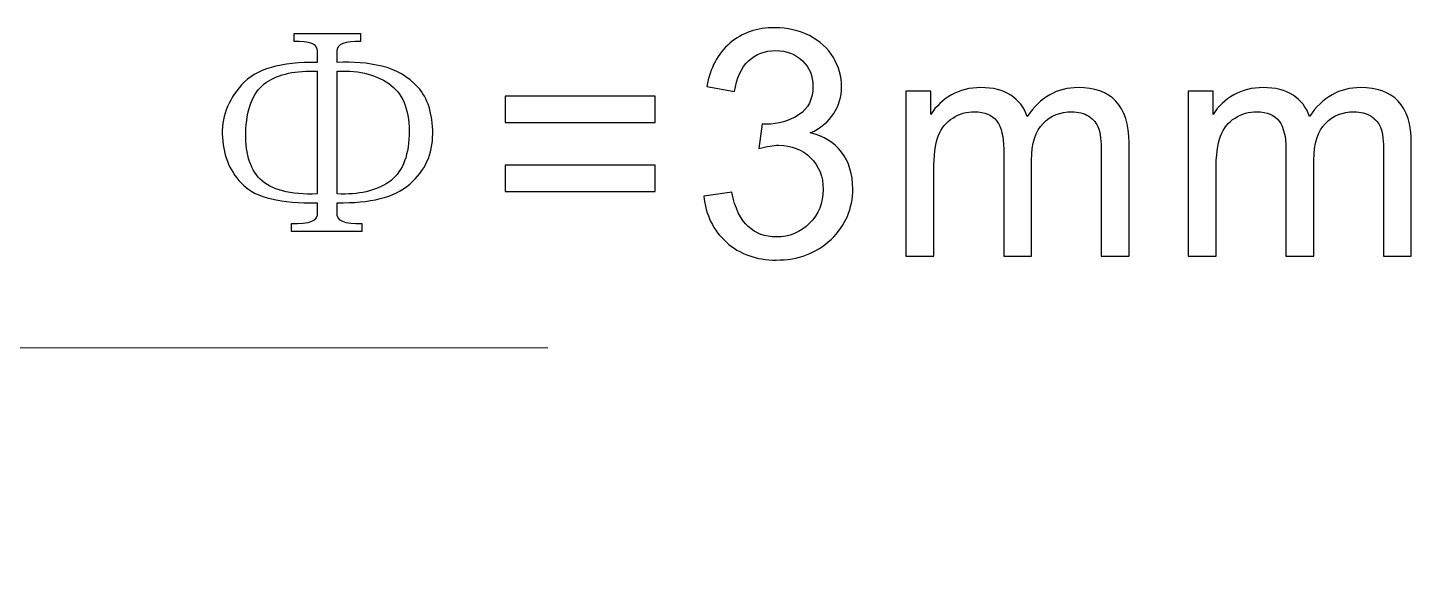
# Model space of a CAD drawing. Header units: millimetres. Extents: x -53.6 to 42.1, y -42.3 to 19.5.
# Drawn here: x 23.66 to 42.1, y 0.88 to 8.14 of the extents above; entities that cross this region are included whole.
import ezdxf

# ---------------------------------------------------------------- set-up
doc = ezdxf.new("R2010")
doc.units = ezdxf.units.MM
doc.header["$MEASUREMENT"] = 0
doc.layers.add('BG_OUTLINE', color=7, linetype='Continuous')

msp = doc.modelspace()

# ---------------------------------------------------------------- linework, layer by layer
at = {"layer": 'BG_OUTLINE', "color": 250}
for points, knots in [([(32.6702, 5.8926), (32.6702, 5.8926), (33.042, 5.942), (33.042, 5.942), (33.042, 5.942), (33.0851, 5.731), (33.1577, 5.5793), (33.26, 5.4862), (33.26, 5.4862), (33.363, 5.3931), (33.4879, 5.3465), (33.6354, 5.3465), (33.6354, 5.3465), (33.8104, 5.3465), (33.9585, 5.4072), (34.0792, 5.5285), (34.0792, 5.5285), (34.1991, 5.6499), (34.2598, 5.8002), (34.2598, 5.9794), (34.2598, 5.9794), (34.2598, 6.1501), (34.2041, 6.2912), (34.0926, 6.402), (34.0926, 6.402), (33.9804, 6.5128), (33.8386, 6.5685), (33.6664, 6.5685), (33.6664, 6.5685), (33.5959, 6.5685), (33.5084, 6.5544), (33.404, 6.5269), (33.404, 6.5269), (33.404, 6.5269), (33.4456, 6.8536), (33.4456, 6.8536), (33.4456, 6.8536), (33.4703, 6.8507), (33.49, 6.8493), (33.5056, 6.8493), (33.5056, 6.8493), (33.6636, 6.8493), (33.8061, 6.8909), (33.9331, 6.9735), (33.9331, 6.9735), (34.0601, 7.056), (34.1236, 7.1838), (34.1236, 7.3559), (34.1236, 7.3559), (34.1236, 7.4921), (34.0771, 7.6057), (33.9846, 7.6946), (33.9846, 7.6946), (33.8922, 7.7842), (33.773, 7.8293), (33.6269, 7.8293), (33.6269, 7.8293), (33.4823, 7.8293), (33.3616, 7.7835), (33.2657, 7.6932), (33.2657, 7.6932), (33.169, 7.6021), (33.1069, 7.4653), (33.0794, 7.2832), (33.0794, 7.2832), (33.0794, 7.2832), (32.7076, 7.3496), (32.7076, 7.3496), (32.7076, 7.3496), (32.7527, 7.5993), (32.8565, 7.7926), (33.0173, 7.9295), (33.0173, 7.9295), (33.1789, 8.0664), (33.3793, 8.1355), (33.6192, 8.1355), (33.6192, 8.1355), (33.7843, 8.1355), (33.9367, 8.0996), (34.0757, 8.029), (34.0757, 8.029), (34.2146, 7.9577), (34.3212, 7.8611), (34.3953, 7.7383), (34.3953, 7.7383), (34.4686, 7.6155), (34.506, 7.4857), (34.506, 7.3474), (34.506, 7.3474), (34.506, 7.2169), (34.4708, 7.0977), (34.4002, 6.9897), (34.4002, 6.9897), (34.3297, 6.8825), (34.2259, 6.7971), (34.0884, 6.7336), (34.0884, 6.7336), (34.2676, 6.6927), (34.4066, 6.6066), (34.506, 6.4761), (34.506, 6.4761), (34.6048, 6.3463), (34.6542, 6.1833), (34.6542, 5.9878), (34.6542, 5.9878), (34.6542, 5.7233), (34.5583, 5.4989), (34.3649, 5.3147), (34.3649, 5.3147), (34.1723, 5.1306), (33.9282, 5.0389), (33.6333, 5.0389), (33.6333, 5.0389), (33.3673, 5.0389), (33.1464, 5.1179), (32.9708, 5.2766), (32.9708, 5.2766), (32.7951, 5.4347), (32.6949, 5.64), (32.6702, 5.8926)], [0, 0, 0, 0, 0.0333333, 0.0333333, 0.0333333, 0.0333333, 0.0666667, 0.0666667, 0.0666667, 0.0666667, 0.1, 0.1, 0.1, 0.1, 0.1333333, 0.1333333, 0.1333333, 0.1333333, 0.1666667, 0.1666667, 0.1666667, 0.1666667, 0.2, 0.2, 0.2, 0.2, 0.2333333, 0.2333333, 0.2333333, 0.2333333, 0.2666667, 0.2666667, 0.2666667, 0.2666667, 0.3, 0.3, 0.3, 0.3, 0.3333333, 0.3333333, 0.3333333, 0.3333333, 0.3666667, 0.3666667, 0.3666667, 0.3666667, 0.4, 0.4, 0.4, 0.4, 0.4333333, 0.4333333, 0.4333333, 0.4333333, 0.4666667, 0.4666667, 0.4666667, 0.4666667, 0.5, 0.5, 0.5, 0.5, 0.5333333, 0.5333333, 0.5333333, 0.5333333, 0.5666667, 0.5666667, 0.5666667, 0.5666667, 0.6, 0.6, 0.6, 0.6, 0.6333333, 0.6333333, 0.6333333, 0.6333333, 0.6666667, 0.6666667, 0.6666667, 0.6666667, 0.7, 0.7, 0.7, 0.7, 0.7333333, 0.7333333, 0.7333333, 0.7333333, 0.7666667, 0.7666667, 0.7666667, 0.7666667, 0.8, 0.8, 0.8, 0.8, 0.8333333, 0.8333333, 0.8333333, 0.8333333, 0.8666667, 0.8666667, 0.8666667, 0.8666667, 0.9, 0.9, 0.9, 0.9, 0.9333333, 0.9333333, 0.9333333, 0.9333333, 0.9666667, 0.9666667, 0.9666667, 0.9666667, 1, 1, 1, 1]), ([(26.5105, 7.3742), (26.6982, 7.5838), (27.0348, 7.6833), (27.5195, 7.672), (27.5195, 7.672), (27.5195, 7.672), (27.5195, 7.8209), (27.5195, 7.8209), (27.5195, 7.8209), (27.5195, 7.9203), (27.4151, 7.9641), (27.2055, 7.9535), (27.2055, 7.9535), (27.2055, 7.9535), (27.2055, 8.0523), (27.2055, 8.0523), (27.2055, 8.0523), (27.2055, 8.0523), (28.098, 8.0523), (28.098, 8.0523), (28.098, 8.0523), (28.098, 8.0523), (28.098, 7.9535), (28.098, 7.9535), (28.098, 7.9535), (27.8892, 7.9641), (27.7841, 7.9203), (27.7841, 7.8209), (27.7841, 7.8209), (27.7841, 7.8209), (27.7841, 7.672), (27.7841, 7.672), (27.7841, 7.672), (27.9936, 7.6833), (28.1919, 7.6663), (28.3795, 7.6226), (28.3795, 7.6226), (28.5665, 7.5782), (28.7267, 7.485), (28.8593, 7.3418), (28.8593, 7.3418), (28.9913, 7.1979), (29.0576, 6.9911), (29.0576, 6.7216), (29.0576, 6.7216), (29.0576, 6.4514), (28.9553, 6.2277), (28.7514, 6.0513), (28.7514, 6.0513), (28.5475, 5.875), (28.225, 5.7924), (27.7841, 5.8037), (27.7841, 5.8037), (27.7841, 5.8037), (27.7841, 5.6711), (27.7841, 5.6711), (27.7841, 5.6711), (27.7728, 5.561), (27.8835, 5.5116), (28.115, 5.5222), (28.115, 5.5222), (28.115, 5.5222), (28.115, 5.4234), (28.115, 5.4234), (28.115, 5.4234), (28.115, 5.4234), (27.1723, 5.4234), (27.1723, 5.4234), (27.1723, 5.4234), (27.1723, 5.4234), (27.1723, 5.5222), (27.1723, 5.5222), (27.1723, 5.5222), (27.4151, 5.5116), (27.5308, 5.561), (27.5195, 5.6711), (27.5195, 5.6711), (27.5195, 5.6711), (27.5195, 5.8037), (27.5195, 5.8037), (27.5195, 5.8037), (27.0348, 5.7924), (26.7067, 5.87), (26.5359, 6.0351), (26.5359, 6.0351), (26.3645, 6.2002), (26.2714, 6.4126), (26.2544, 6.6715), (26.2544, 6.6715), (26.2382, 6.9305), (26.3236, 7.1654), (26.5105, 7.3742)], [0, 0, 0, 0, 0.0434783, 0.0434783, 0.0434783, 0.0434783, 0.0869565, 0.0869565, 0.0869565, 0.0869565, 0.1304348, 0.1304348, 0.1304348, 0.1304348, 0.173913, 0.173913, 0.173913, 0.173913, 0.2173913, 0.2173913, 0.2173913, 0.2173913, 0.2608696, 0.2608696, 0.2608696, 0.2608696, 0.3043478, 0.3043478, 0.3043478, 0.3043478, 0.3478261, 0.3478261, 0.3478261, 0.3478261, 0.3913043, 0.3913043, 0.3913043, 0.3913043, 0.4347826, 0.4347826, 0.4347826, 0.4347826, 0.4782609, 0.4782609, 0.4782609, 0.4782609, 0.5217391, 0.5217391, 0.5217391, 0.5217391, 0.5652174, 0.5652174, 0.5652174, 0.5652174, 0.6086957, 0.6086957, 0.6086957, 0.6086957, 0.6521739, 0.6521739, 0.6521739, 0.6521739, 0.6956522, 0.6956522, 0.6956522, 0.6956522, 0.7391304, 0.7391304, 0.7391304, 0.7391304, 0.7826087, 0.7826087, 0.7826087, 0.7826087, 0.826087, 0.826087, 0.826087, 0.826087, 0.8695652, 0.8695652, 0.8695652, 0.8695652, 0.9130435, 0.9130435, 0.9130435, 0.9130435, 0.9565217, 0.9565217, 0.9565217, 0.9565217, 1, 1, 1, 1]), ([(26.7589, 6.1177), (26.9021, 5.9744), (27.1554, 5.9081), (27.5195, 5.9194), (27.5195, 5.9194), (27.5195, 5.9194), (27.5195, 7.5563), (27.5195, 7.5563), (27.5195, 7.5563), (27.233, 7.5676), (27.0072, 7.5182), (26.8414, 7.4074), (26.8414, 7.4074), (26.6763, 7.2973), (26.5853, 7.0906), (26.5684, 6.7872), (26.5684, 6.7872), (26.5522, 6.4846), (26.6157, 6.2609), (26.7589, 6.1177)], [0, 0, 0, 0, 0.2, 0.2, 0.2, 0.2, 0.4, 0.4, 0.4, 0.4, 0.6, 0.6, 0.6, 0.6, 0.8, 0.8, 0.8, 0.8, 1, 1, 1, 1]), ([(28.5037, 7.3665), (28.3323, 7.5041), (28.0931, 7.5676), (27.7841, 7.5563), (27.7841, 7.5563), (27.7841, 7.5563), (27.7841, 5.9194), (27.7841, 5.9194), (27.7841, 5.9194), (28.0705, 5.9081), (28.2998, 5.9603), (28.4706, 6.0767), (28.4706, 6.0767), (28.6413, 6.1925), (28.7323, 6.4013), (28.7429, 6.7047), (28.7429, 6.7047), (28.7542, 7.0081), (28.6745, 7.2282), (28.5037, 7.3665)], [0, 0, 0, 0, 0.2, 0.2, 0.2, 0.2, 0.4, 0.4, 0.4, 0.4, 0.6, 0.6, 0.6, 0.6, 0.8, 0.8, 0.8, 0.8, 1, 1, 1, 1]), ([(32.0216, 6.874), (32.0216, 6.874), (30.0207, 6.874), (30.0207, 6.874), (30.0207, 6.874), (30.0207, 6.874), (30.0207, 7.2218), (30.0207, 7.2218), (30.0207, 7.2218), (30.0207, 7.2218), (32.0216, 7.2218), (32.0216, 7.2218), (32.0216, 7.2218), (32.0216, 7.2218), (32.0216, 6.874), (32.0216, 6.874)], [0, 0, 0, 0, 0.25, 0.25, 0.25, 0.25, 0.5, 0.5, 0.5, 0.5, 0.75, 0.75, 0.75, 0.75, 1, 1, 1, 1]), ([(35.3614, 5.0925), (35.3614, 5.0925), (35.3614, 7.2875), (35.3614, 7.2875), (35.3614, 7.2875), (35.3614, 7.2875), (35.6937, 7.2875), (35.6937, 7.2875), (35.6937, 7.2875), (35.6937, 7.2875), (35.6937, 6.9798), (35.6937, 6.9798), (35.6937, 6.9798), (35.7629, 7.0871), (35.8546, 7.1739), (35.9689, 7.2388), (35.9689, 7.2388), (36.0832, 7.3044), (36.2137, 7.3376), (36.3598, 7.3376), (36.3598, 7.3376), (36.522, 7.3376), (36.6554, 7.3037), (36.7591, 7.236), (36.7591, 7.236), (36.8635, 7.1682), (36.9369, 7.0744), (36.9792, 6.953), (36.9792, 6.953), (37.1535, 7.2092), (37.3793, 7.3376), (37.6573, 7.3376), (37.6573, 7.3376), (37.8753, 7.3376), (38.0425, 7.2769), (38.1596, 7.1562), (38.1596, 7.1562), (38.2767, 7.0356), (38.3353, 6.85), (38.3353, 6.5996), (38.3353, 6.5996), (38.3353, 6.5996), (38.3353, 5.0925), (38.3353, 5.0925), (38.3353, 5.0925), (38.3353, 5.0925), (37.9656, 5.0925), (37.9656, 5.0925), (37.9656, 5.0925), (37.9656, 5.0925), (37.9656, 6.4754), (37.9656, 6.4754), (37.9656, 6.4754), (37.9656, 6.6242), (37.9536, 6.7315), (37.9296, 6.7971), (37.9296, 6.7971), (37.9049, 6.862), (37.8612, 6.9149), (37.7984, 6.9552), (37.7984, 6.9552), (37.7349, 6.9947), (37.6601, 7.0151), (37.5747, 7.0151), (37.5747, 7.0151), (37.4202, 7.0151), (37.2925, 6.9636), (37.1902, 6.8606), (37.1902, 6.8606), (37.0886, 6.7583), (37.0371, 6.5939), (37.0371, 6.3681), (37.0371, 6.3681), (37.0371, 6.3681), (37.0371, 5.0925), (37.0371, 5.0925), (37.0371, 5.0925), (37.0371, 5.0925), (36.6653, 5.0925), (36.6653, 5.0925), (36.6653, 5.0925), (36.6653, 5.0925), (36.6653, 6.5184), (36.6653, 6.5184), (36.6653, 6.5184), (36.6653, 6.6842), (36.6349, 6.8084), (36.5742, 6.8909), (36.5742, 6.8909), (36.5136, 6.9735), (36.4148, 7.0151), (36.2765, 7.0151), (36.2765, 7.0151), (36.1721, 7.0151), (36.0754, 6.9876), (35.9865, 6.9319), (35.9865, 6.9319), (35.8976, 6.8768), (35.8327, 6.7964), (35.7932, 6.6906), (35.7932, 6.6906), (35.753, 6.584), (35.7332, 6.4309), (35.7332, 6.2313), (35.7332, 6.2313), (35.7332, 6.2313), (35.7332, 5.0925), (35.7332, 5.0925), (35.7332, 5.0925), (35.7332, 5.0925), (35.3614, 5.0925), (35.3614, 5.0925)], [0, 0, 0, 0, 0.0357143, 0.0357143, 0.0357143, 0.0357143, 0.0714286, 0.0714286, 0.0714286, 0.0714286, 0.1071429, 0.1071429, 0.1071429, 0.1071429, 0.1428571, 0.1428571, 0.1428571, 0.1428571, 0.1785714, 0.1785714, 0.1785714, 0.1785714, 0.2142857, 0.2142857, 0.2142857, 0.2142857, 0.25, 0.25, 0.25, 0.25, 0.2857143, 0.2857143, 0.2857143, 0.2857143, 0.3214286, 0.3214286, 0.3214286, 0.3214286, 0.3571429, 0.3571429, 0.3571429, 0.3571429, 0.3928571, 0.3928571, 0.3928571, 0.3928571, 0.4285714, 0.4285714, 0.4285714, 0.4285714, 0.4642857, 0.4642857, 0.4642857, 0.4642857, 0.5, 0.5, 0.5, 0.5, 0.5357143, 0.5357143, 0.5357143, 0.5357143, 0.5714286, 0.5714286, 0.5714286, 0.5714286, 0.6071429, 0.6071429, 0.6071429, 0.6071429, 0.6428571, 0.6428571, 0.6428571, 0.6428571, 0.6785714, 0.6785714, 0.6785714, 0.6785714, 0.7142857, 0.7142857, 0.7142857, 0.7142857, 0.75, 0.75, 0.75, 0.75, 0.7857143, 0.7857143, 0.7857143, 0.7857143, 0.8214286, 0.8214286, 0.8214286, 0.8214286, 0.8571429, 0.8571429, 0.8571429, 0.8571429, 0.8928571, 0.8928571, 0.8928571, 0.8928571, 0.9285714, 0.9285714, 0.9285714, 0.9285714, 0.9642857, 0.9642857, 0.9642857, 0.9642857, 1, 1, 1, 1]), ([(39.1229, 5.0925), (39.1229, 5.0925), (39.1229, 7.2875), (39.1229, 7.2875), (39.1229, 7.2875), (39.1229, 7.2875), (39.4552, 7.2875), (39.4552, 7.2875), (39.4552, 7.2875), (39.4552, 7.2875), (39.4552, 6.9798), (39.4552, 6.9798), (39.4552, 6.9798), (39.5244, 7.0871), (39.6161, 7.1739), (39.7304, 7.2388), (39.7304, 7.2388), (39.8447, 7.3044), (39.9752, 7.3376), (40.1213, 7.3376), (40.1213, 7.3376), (40.2835, 7.3376), (40.4169, 7.3037), (40.5206, 7.236), (40.5206, 7.236), (40.625, 7.1682), (40.6984, 7.0744), (40.7407, 6.953), (40.7407, 6.953), (40.915, 7.2092), (41.1408, 7.3376), (41.4188, 7.3376), (41.4188, 7.3376), (41.6368, 7.3376), (41.804, 7.2769), (41.9211, 7.1562), (41.9211, 7.1562), (42.0382, 7.0356), (42.0968, 6.85), (42.0968, 6.5996), (42.0968, 6.5996), (42.0968, 6.5996), (42.0968, 5.0925), (42.0968, 5.0925), (42.0968, 5.0925), (42.0968, 5.0925), (41.7271, 5.0925), (41.7271, 5.0925), (41.7271, 5.0925), (41.7271, 5.0925), (41.7271, 6.4754), (41.7271, 6.4754), (41.7271, 6.4754), (41.7271, 6.6242), (41.7151, 6.7315), (41.6911, 6.7971), (41.6911, 6.7971), (41.6664, 6.862), (41.6227, 6.9149), (41.5599, 6.9552), (41.5599, 6.9552), (41.4964, 6.9947), (41.4216, 7.0151), (41.3362, 7.0151), (41.3362, 7.0151), (41.1817, 7.0151), (41.054, 6.9636), (40.9517, 6.8606), (40.9517, 6.8606), (40.8501, 6.7583), (40.7986, 6.5939), (40.7986, 6.3681), (40.7986, 6.3681), (40.7986, 6.3681), (40.7986, 5.0925), (40.7986, 5.0925), (40.7986, 5.0925), (40.7986, 5.0925), (40.4268, 5.0925), (40.4268, 5.0925), (40.4268, 5.0925), (40.4268, 5.0925), (40.4268, 6.5184), (40.4268, 6.5184), (40.4268, 6.5184), (40.4268, 6.6842), (40.3964, 6.8084), (40.3357, 6.8909), (40.3357, 6.8909), (40.2751, 6.9735), (40.1763, 7.0151), (40.038, 7.0151), (40.038, 7.0151), (39.9336, 7.0151), (39.8369, 6.9876), (39.748, 6.9319), (39.748, 6.9319), (39.6591, 6.8768), (39.5942, 6.7964), (39.5547, 6.6906), (39.5547, 6.6906), (39.5145, 6.584), (39.4947, 6.4309), (39.4947, 6.2313), (39.4947, 6.2313), (39.4947, 6.2313), (39.4947, 5.0925), (39.4947, 5.0925), (39.4947, 5.0925), (39.4947, 5.0925), (39.1229, 5.0925), (39.1229, 5.0925)], [0, 0, 0, 0, 0.0357143, 0.0357143, 0.0357143, 0.0357143, 0.0714286, 0.0714286, 0.0714286, 0.0714286, 0.1071429, 0.1071429, 0.1071429, 0.1071429, 0.1428571, 0.1428571, 0.1428571, 0.1428571, 0.1785714, 0.1785714, 0.1785714, 0.1785714, 0.2142857, 0.2142857, 0.2142857, 0.2142857, 0.25, 0.25, 0.25, 0.25, 0.2857143, 0.2857143, 0.2857143, 0.2857143, 0.3214286, 0.3214286, 0.3214286, 0.3214286, 0.3571429, 0.3571429, 0.3571429, 0.3571429, 0.3928571, 0.3928571, 0.3928571, 0.3928571, 0.4285714, 0.4285714, 0.4285714, 0.4285714, 0.4642857, 0.4642857, 0.4642857, 0.4642857, 0.5, 0.5, 0.5, 0.5, 0.5357143, 0.5357143, 0.5357143, 0.5357143, 0.5714286, 0.5714286, 0.5714286, 0.5714286, 0.6071429, 0.6071429, 0.6071429, 0.6071429, 0.6428571, 0.6428571, 0.6428571, 0.6428571, 0.6785714, 0.6785714, 0.6785714, 0.6785714, 0.7142857, 0.7142857, 0.7142857, 0.7142857, 0.75, 0.75, 0.75, 0.75, 0.7857143, 0.7857143, 0.7857143, 0.7857143, 0.8214286, 0.8214286, 0.8214286, 0.8214286, 0.8571429, 0.8571429, 0.8571429, 0.8571429, 0.8928571, 0.8928571, 0.8928571, 0.8928571, 0.9285714, 0.9285714, 0.9285714, 0.9285714, 0.9642857, 0.9642857, 0.9642857, 0.9642857, 1, 1, 1, 1]), ([(32.0216, 5.9547), (32.0216, 5.9547), (30.0207, 5.9547), (30.0207, 5.9547), (30.0207, 5.9547), (30.0207, 5.9547), (30.0207, 6.3018), (30.0207, 6.3018), (30.0207, 6.3018), (30.0207, 6.3018), (32.0216, 6.3018), (32.0216, 6.3018), (32.0216, 6.3018), (32.0216, 6.3018), (32.0216, 5.9547), (32.0216, 5.9547)], [0, 0, 0, 0, 0.25, 0.25, 0.25, 0.25, 0.5, 0.5, 0.5, 0.5, 0.75, 0.75, 0.75, 0.75, 1, 1, 1, 1])]:
    msp.add_open_spline(points, degree=3, knots=knots, dxfattribs=at)
at = {"layer": 'BG_OUTLINE', "color": 250, "lineweight": 20}
msp.add_open_spline([(17.7731, 0.8783), (21.5307, 3.8684), (21.5307, 3.8684), (21.5307, 3.8684), (21.5307, 3.8684), (21.5307, 3.8684), (30.5909, 3.8684), (30.5909, 3.8684)], degree=3, knots=[0, 0, 0, 0, 0.5, 0.5, 0.5, 0.5, 1, 1, 1, 1], dxfattribs=at)

doc.saveas('drawing.dxf')
